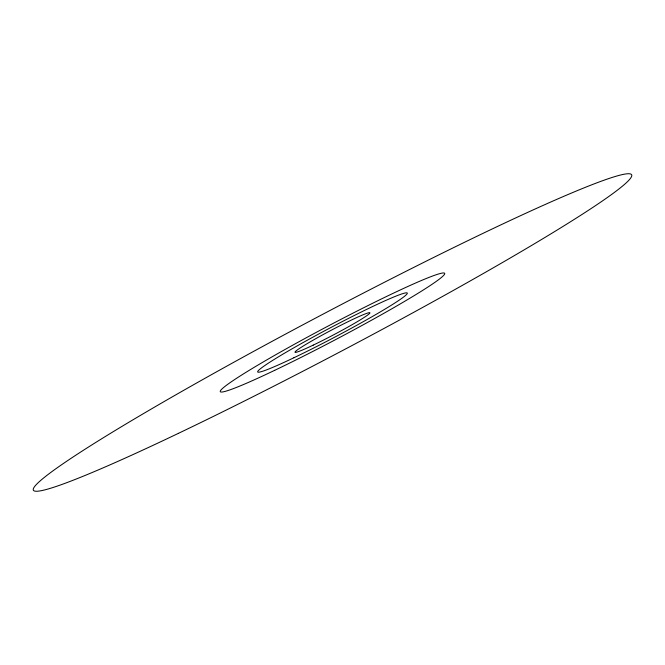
<?xml version="1.0" encoding="UTF-8"?>
<svg xmlns="http://www.w3.org/2000/svg" width="665" height="665" viewBox="0 0 665 665"><rect width="100%" height="100%" fill="white"/><g stroke="black" fill="none" stroke-linecap="round" stroke-linejoin="round"><path stroke-width="1" d="M274.703 370.322A126.816 7.739 -27.8 0 0 444.719 273.764A126.816 7.739 -27.8 0 0 278.078 353.406A126.816 7.739 -27.8 0 0 274.703 370.322M313.232 345.11A42.269 2.577 -27.8 0 0 369.906 312.924A42.269 2.577 -27.8 0 0 314.362 339.466A42.269 2.577 -27.8 0 0 313.232 345.11M293.972 357.72A84.546 5.162 -27.8 0 0 407.312 293.348A84.546 5.162 -27.8 0 0 296.216 346.44A84.546 5.162 -27.8 0 0 293.972 357.72M178.386 433.364A338.169 20.648 -27.8 0 0 631.75 175.876A338.169 20.648 -27.8 0 0 187.364 388.252A338.169 20.648 -27.8 0 0 178.386 433.364"/></g></svg>
